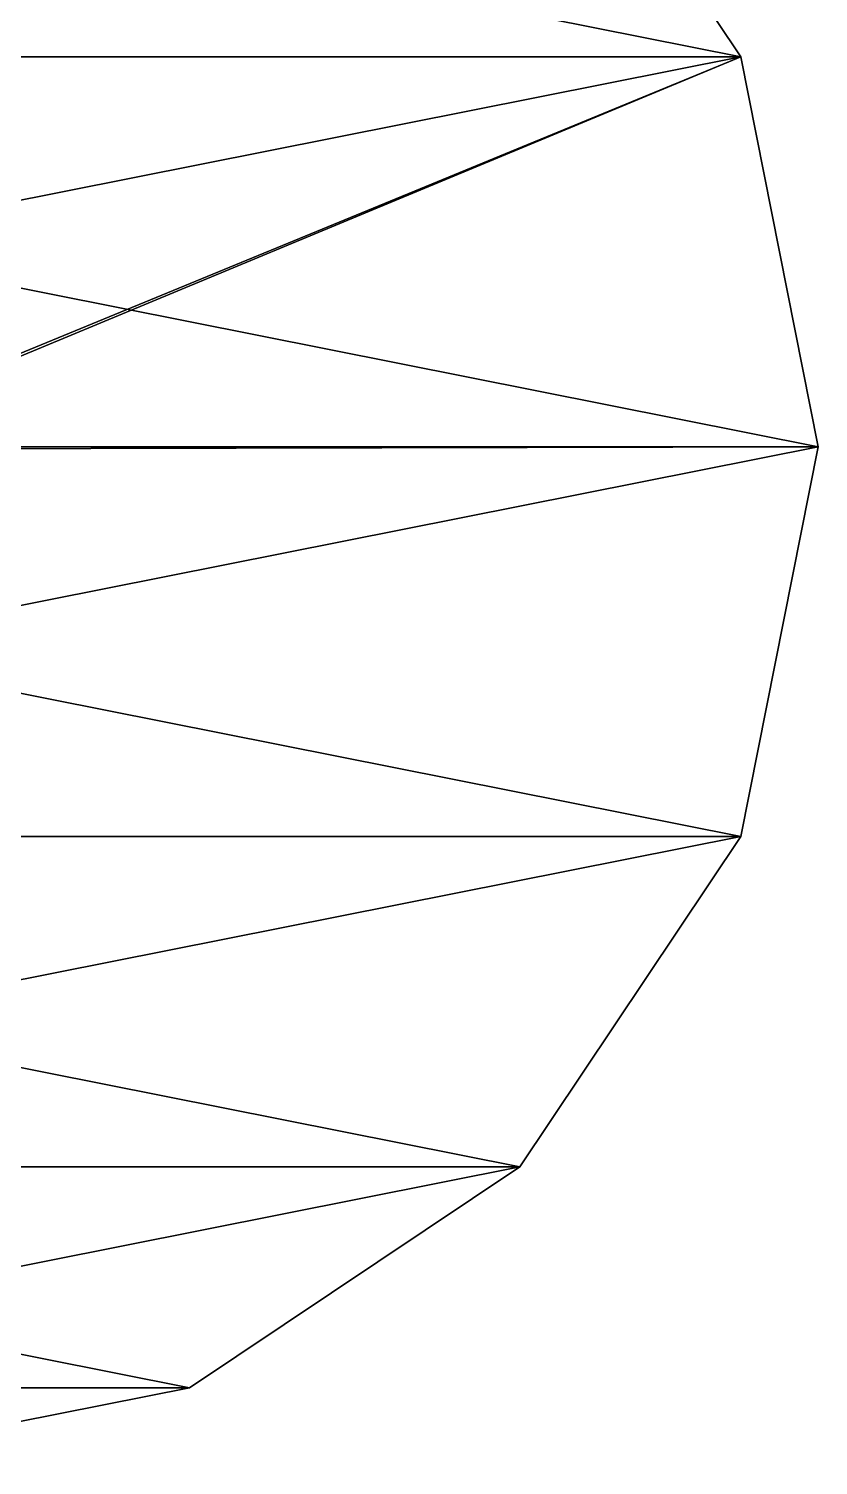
# Model space of a CAD drawing. Header units: inches. Extents: x -100 to 147, y -181 to 228.
# Drawn here: x 41.3 to 102.4, y -181.1 to -70 of the extents above; entities that cross this region are included whole.
import ezdxf

# ---------------------------------------------------------------- set-up
doc = ezdxf.new("R2010")
doc.units = ezdxf.units.IN
doc.header["$LTSCALE"] = 41.718519
doc.header["$MEASUREMENT"] = 0
for name, color, linetype in [('217', 7, 'CONTINUOUS'), ('218', 7, 'CONTINUOUS'), ('219', 7, 'CONTINUOUS'), ('220', 7, 'CONTINUOUS')]:
    doc.layers.add(name, color=color, linetype=linetype)

msp = doc.modelspace()

# ---------------------------------------------------------------- linework, layer by layer
at = {"layer": '217', "color": 9, "linetype": 'Continuous', "true_color": 0xb1bdc9}
for points in [[(-32.06, -46.69, -51.18), (-49.12, -72.23, -51.18), (79.3, -46.69, -51.18), (-32.06, -46.69, -51.18)], [(79.3, -46.69, -51.18), (-49.12, -72.23, -51.18), (96.37, -72.23, -51.18), (79.3, -46.69, -51.18)], [(-49.12, -72.23, -51.18), (-55.12, -102.36, -51.18), (96.37, -72.23, -51.18), (-49.12, -72.23, -51.18)], [(96.37, -72.23, -51.18), (-55.12, -102.36, -51.18), (23.62, -102.17, -51.18), (96.37, -72.23, -51.18)], [(23.82, -102.36, -51.18), (96.37, -72.23, -51.18), (23.62, -102.17, -51.18), (23.82, -102.36, -51.18)], [(102.36, -102.36, -51.18), (96.37, -72.23, -51.18), (23.82, -102.36, -51.18), (102.36, -102.36, -51.18)], [(96.37, -132.5, -51.18), (102.36, -102.36, -51.18), (-49.12, -132.5, -51.18), (96.37, -132.5, -51.18)], [(-49.12, -132.5, -51.18), (102.36, -102.36, -51.18), (23.62, -102.56, -51.18), (-49.12, -132.5, -51.18)], [(23.62, -102.56, -51.18), (102.36, -102.36, -51.18), (23.82, -102.36, -51.18), (23.62, -102.56, -51.18)], [(-32.06, -158.04, -51.18), (96.37, -132.5, -51.18), (-49.12, -132.5, -51.18), (-32.06, -158.04, -51.18)], [(79.3, -158.04, -51.18), (96.37, -132.5, -51.18), (-32.06, -158.04, -51.18), (79.3, -158.04, -51.18)], [(-6.51, -175.11, -51.18), (79.3, -158.04, -51.18), (-32.06, -158.04, -51.18), (-6.51, -175.11, -51.18)], [(53.76, -175.11, -51.18), (79.3, -158.04, -51.18), (-6.51, -175.11, -51.18), (53.76, -175.11, -51.18)], [(23.62, -181.1, -51.18), (53.76, -175.11, -51.18), (-6.51, -175.11, -51.18), (23.62, -181.1, -51.18)]]:
    msp.add_3dface(points, dxfattribs=at)
at = {"layer": '218', "color": 9, "linetype": 'Continuous', "true_color": 0xb1bdc9}
for points in [[(-32.06, -46.69, -51.57), (96.37, -72.23, -51.57), (-49.12, -72.23, -51.57), (-32.06, -46.69, -51.57)], [(79.3, -46.69, -51.57), (96.37, -72.23, -51.57), (-32.06, -46.69, -51.57), (79.3, -46.69, -51.57)], [(102.36, -102.36, -51.57), (-55.12, -102.36, -51.57), (-49.12, -72.23, -51.57), (102.36, -102.36, -51.57)], [(96.37, -72.23, -51.57), (102.36, -102.36, -51.57), (-49.12, -72.23, -51.57), (96.37, -72.23, -51.57)], [(-49.12, -132.5, -51.57), (-55.12, -102.36, -51.57), (96.37, -132.5, -51.57), (-49.12, -132.5, -51.57)], [(96.37, -132.5, -51.57), (-55.12, -102.36, -51.57), (102.36, -102.36, -51.57), (96.37, -132.5, -51.57)], [(-32.06, -158.04, -51.57), (-49.12, -132.5, -51.57), (79.3, -158.04, -51.57), (-32.06, -158.04, -51.57)], [(79.3, -158.04, -51.57), (-49.12, -132.5, -51.57), (96.37, -132.5, -51.57), (79.3, -158.04, -51.57)], [(-6.51, -175.11, -51.57), (-32.06, -158.04, -51.57), (53.76, -175.11, -51.57), (-6.51, -175.11, -51.57)], [(53.76, -175.11, -51.57), (-32.06, -158.04, -51.57), (79.3, -158.04, -51.57), (53.76, -175.11, -51.57)], [(23.62, -181.1, -51.57), (-6.51, -175.11, -51.57), (53.76, -175.11, -51.57), (23.62, -181.1, -51.57)]]:
    msp.add_3dface(points, dxfattribs=at)
at = {"layer": '219', "color": 9, "linetype": 'Continuous', "true_color": 0xb1bdc9}
for points in [[(79.3, -46.69, -51.18), (96.37, -72.23, -51.18), (79.3, -46.69, -51.57), (79.3, -46.69, -51.18)], [(96.37, -72.23, -51.18), (96.37, -72.23, -51.57), (79.3, -46.69, -51.57), (96.37, -72.23, -51.18)], [(96.37, -72.23, -51.18), (102.36, -102.36, -51.18), (96.37, -72.23, -51.57), (96.37, -72.23, -51.18)], [(102.36, -102.36, -51.18), (102.36, -102.36, -51.57), (96.37, -72.23, -51.57), (102.36, -102.36, -51.18)]]:
    msp.add_3dface(points, dxfattribs=at)
at = {"layer": '220', "color": 9, "linetype": 'Continuous', "true_color": 0xb1bdc9}
for points in [[(102.36, -102.36, -51.18), (96.37, -132.5, -51.18), (102.36, -102.36, -51.57), (102.36, -102.36, -51.18)], [(96.37, -132.5, -51.18), (96.37, -132.5, -51.57), (102.36, -102.36, -51.57), (96.37, -132.5, -51.18)], [(96.37, -132.5, -51.18), (79.3, -158.04, -51.18), (96.37, -132.5, -51.57), (96.37, -132.5, -51.18)], [(79.3, -158.04, -51.18), (79.3, -158.04, -51.57), (96.37, -132.5, -51.57), (79.3, -158.04, -51.18)], [(79.3, -158.04, -51.18), (53.76, -175.11, -51.18), (79.3, -158.04, -51.57), (79.3, -158.04, -51.18)], [(53.76, -175.11, -51.18), (53.76, -175.11, -51.57), (79.3, -158.04, -51.57), (53.76, -175.11, -51.18)], [(53.76, -175.11, -51.18), (23.62, -181.1, -51.18), (53.76, -175.11, -51.57), (53.76, -175.11, -51.18)], [(23.62, -181.1, -51.18), (23.62, -181.1, -51.57), (53.76, -175.11, -51.57), (23.62, -181.1, -51.18)]]:
    msp.add_3dface(points, dxfattribs=at)

doc.saveas('drawing.dxf')
